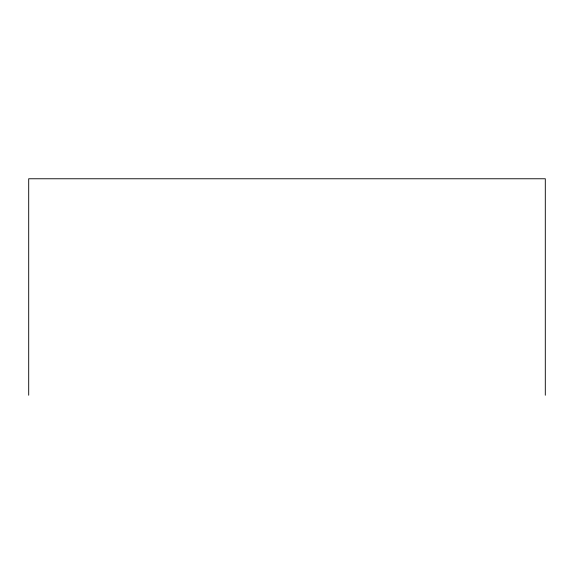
<?xml version="1.0" encoding="UTF-8"?>
<svg xmlns="http://www.w3.org/2000/svg" width="574" height="574" viewBox="0 0 574 574"><rect width="100%" height="100%" fill="white"/><g stroke="black" fill="none" stroke-linecap="round" stroke-linejoin="round"><path stroke-width="0.86" d="M545.3 395.235L545.3 178.765L28.7 178.765L28.7 395.235"/></g></svg>
